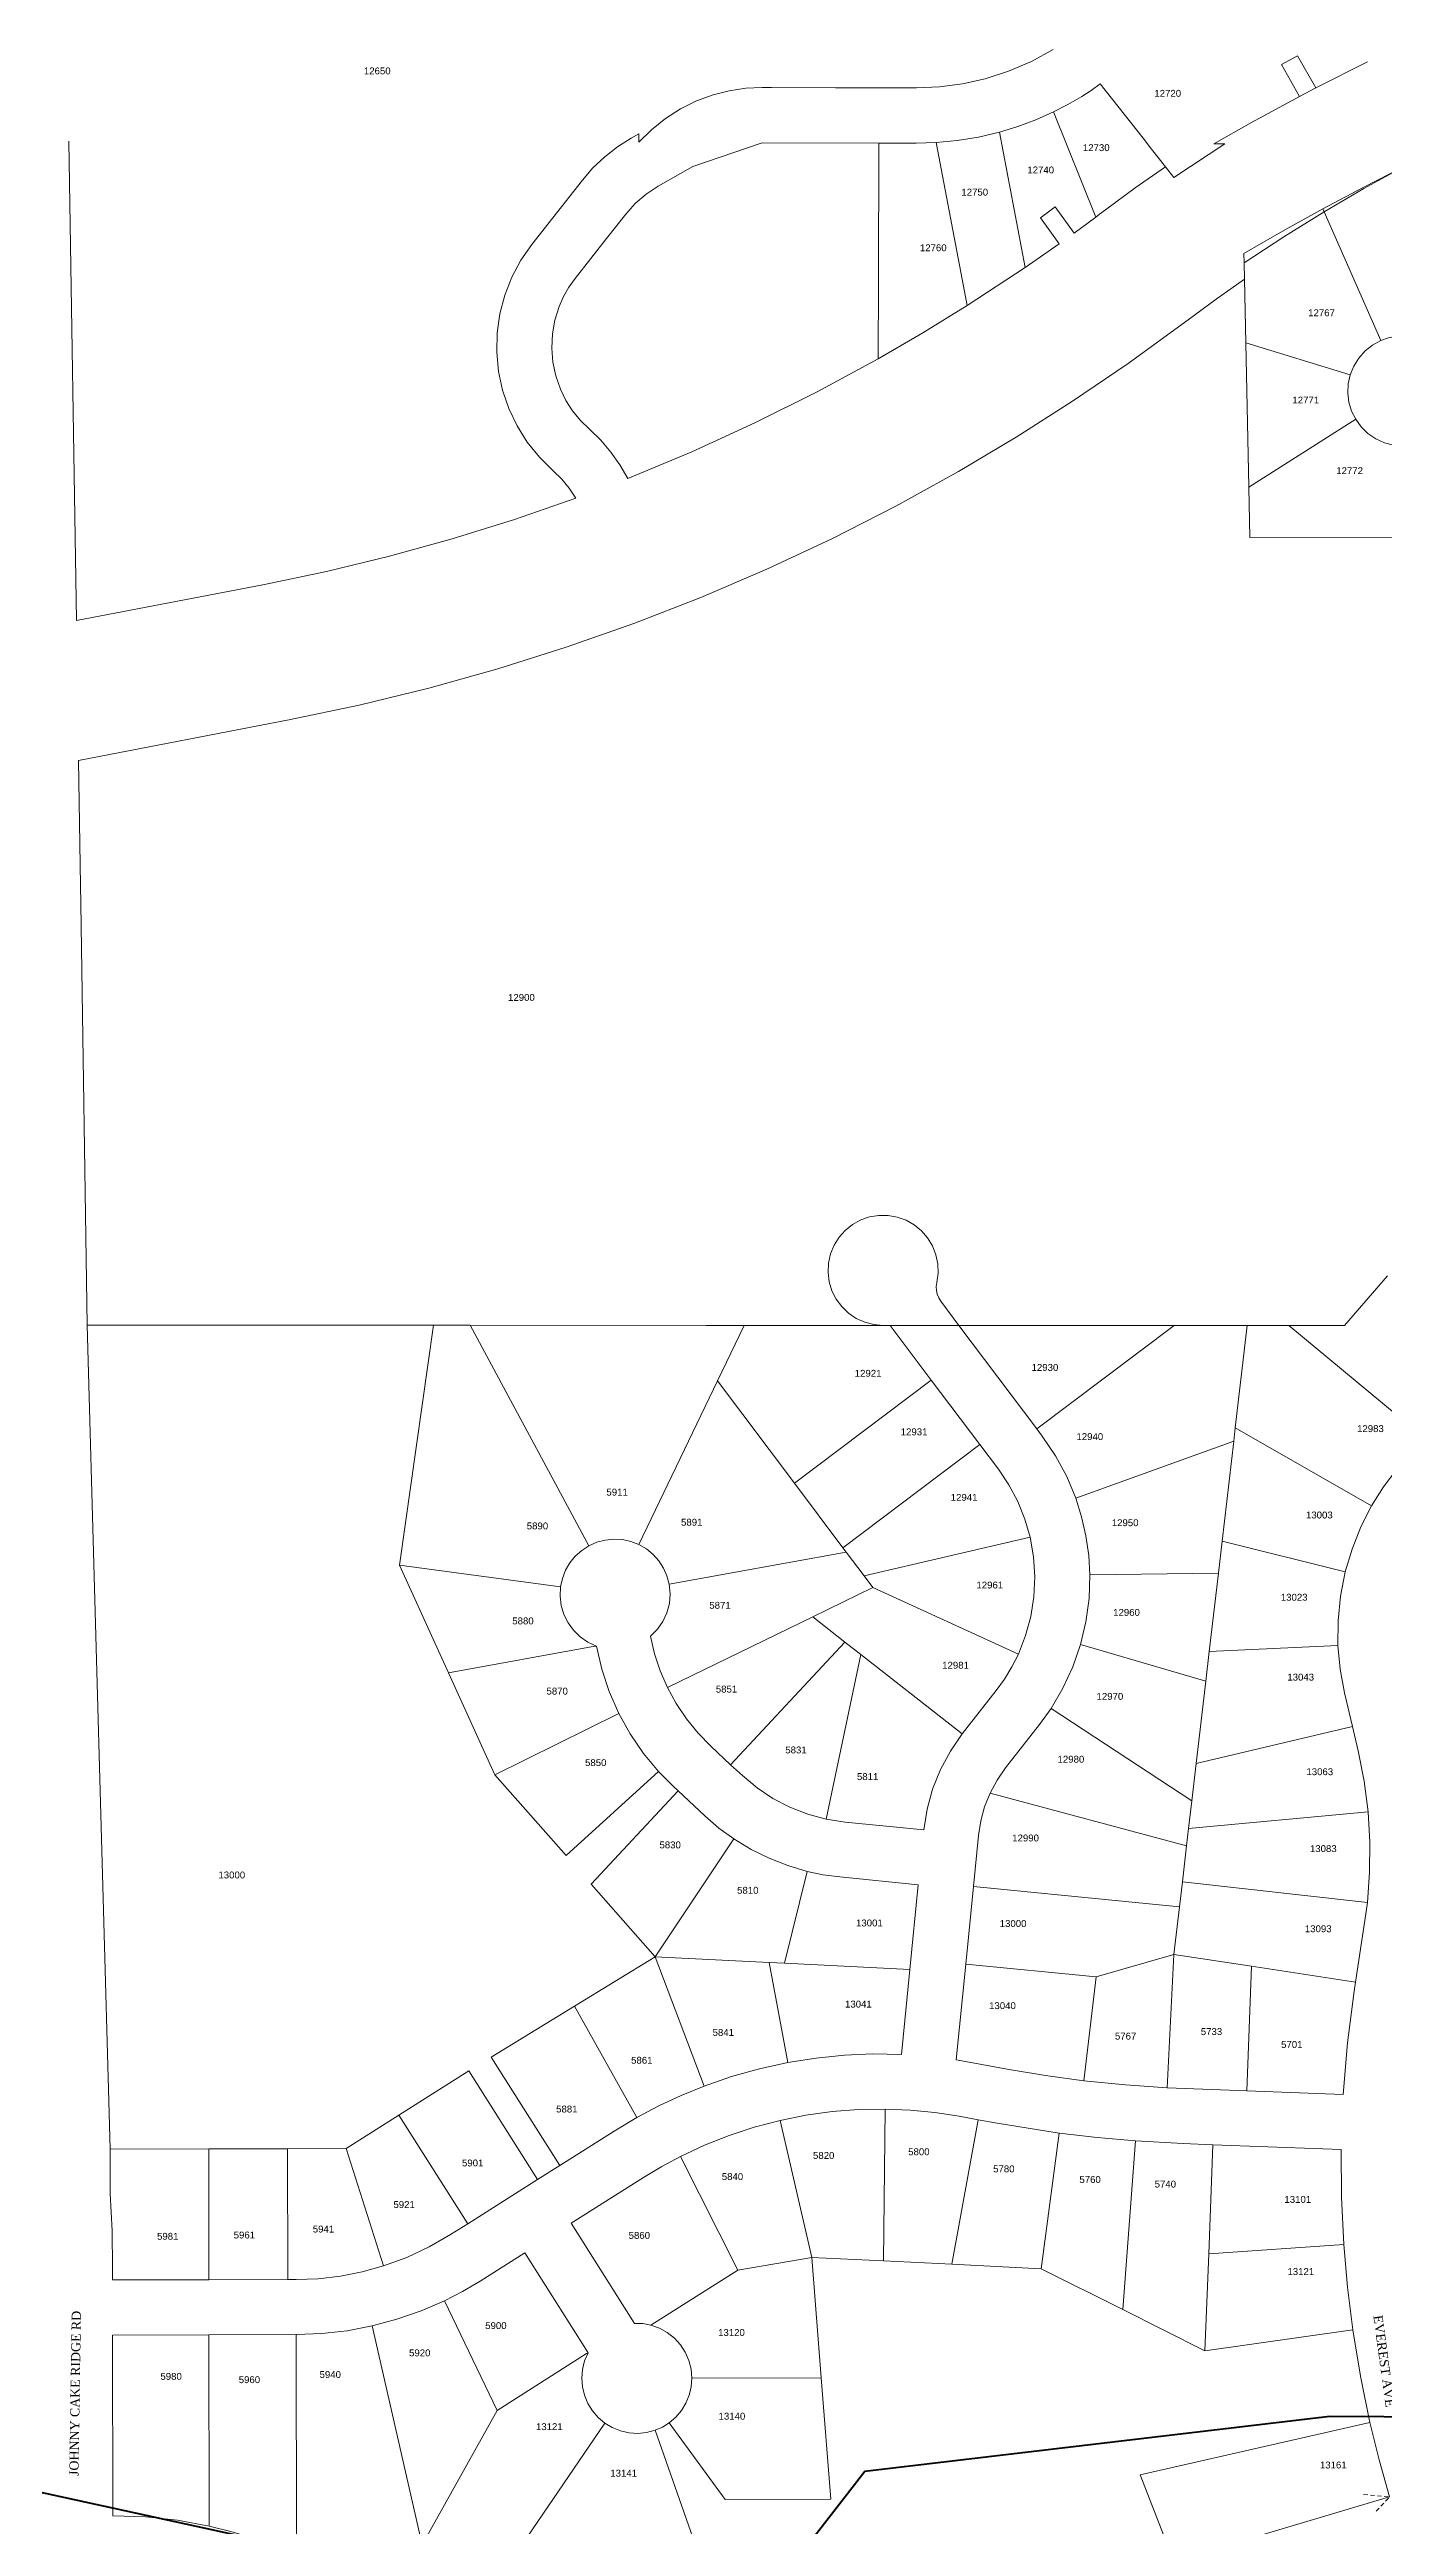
# Model space of a CAD drawing. Header units: feet. Extents: x 865220 to 2843873, y -2240498 to 972474.
# Drawn here: x 2835877 to 2837331, y 969773 to 972472 of the extents above; entities that cross this region are included whole.
import ezdxf
from ezdxf.enums import TextEntityAlignment as Align

# ---------------------------------------------------------------- set-up
doc = ezdxf.new("R2010")
doc.units = ezdxf.units.FT
doc.header["$LTSCALE"] = 0.015
doc.header["$MEASUREMENT"] = 0
doc.linetypes.add('DASHED', pattern=[5, 3, -2])
for name, color, linetype, lineweight in [('Dakota County Addresses', 7, 'Continuous', 5), ('Dakota County Parcels', 7, 'Continuous', 5), ('DROP BURIED', 7, 'DASHED', 5), ('STREET NAME', 7, 'Continuous', 5), ('WORK BOUNDARY', 110, 'Continuous', 40)]:
    doc.layers.add(name, color=color, linetype=linetype, lineweight=lineweight)
doc.styles.add('Dimensions 100', font='arial.ttf')
doc.styles.get("Standard").update_dxf_attribs({"font": 'times.ttf'})

# ---------------------------------------------------------------- blocks, each defined once
blk = doc.blocks.new('ACMAP_ANN_TEMPLATE_Dakota County Addresses')
at = {"layer": 'Dakota County Addresses', "style": 'Dimensions 100'}
blk.add_attdef('DakotaCountyAddress', text='', height=50, dxfattribs=at).set_placement((0, 0), align=Align.CENTER)

msp = doc.modelspace()

# ---------------------------------------------------------------- linework, layer by layer
at = {"layer": 'Dakota County Parcels', "lineweight": 5}
for p, q in [((2837236.6, 972465.1), (2837218.9, 972455.8)), ((2837256.4, 972430.2), (2837236.6, 972465.1)), ((2837218.9, 972455.8), (2837238.6, 972421)), ((2837312.8, 972458.8), (2837256.4, 972430.2)), ((2836653.2, 972430.7), (2836663.2, 972430.7)), ((2836663.2, 972430.7), (2836733.2, 972430.5)), ((2836733.2, 972430.5), (2836803.2, 972430.3)), ((2836803.2, 972430.3), (2836821.3, 972430.3)), ((2837186.2, 972392.4), (2837238.6, 972421)), ((2837238.6, 972421), (2837256.4, 972430.2)), ((2836911.7, 972382), (2836939.9, 972234.7)), ((2836970.6, 972404), (2837016.6, 972289.5)), ((2837186.2, 972392.4), (2837145.3, 972369.4)), ((2835905.9, 971849.8), (2835897.8, 972372.3)), ((2836510.3, 972375.4), (2836518.8, 972380.2)), ((2836518.9, 972371), (2836518.8, 972380.2)), ((2836577.7, 972344.6), (2836653, 972370.5)), ((2836653, 972370.5), (2836780.1, 972370.2)), ((2836807.2, 972370.2), (2836780.1, 972370.2)), ((2836821.1, 972370.1), (2836807.2, 972370.2)), ((2836821.1, 972370.1), (2836842.6, 972370.7)), ((2836842.6, 972370.7), (2836876.6, 972193.1)), ((2837101.8, 972332.6), (2837157.2, 972369.3)), ((2837145.3, 972369.4), (2837157.2, 972369.3)), ((2836402.2, 972259.8), (2836457.3, 972329.9)), ((2836539.8, 972323.2), (2836577.7, 972344.6)), ((2837092.6, 972344.4), (2837101.8, 972332.6)), ((2836956.3, 972288.8), (2836972.6, 972300.5)), ((2836972.6, 972300.5), (2836993, 972272.1)), ((2836483.4, 972266), (2836504.5, 972292.8)), ((2836976.8, 972260.4), (2836956.3, 972288.8)), ((2836993, 972272.1), (2837016.6, 972289.5)), ((2837016.6, 972289.5), (2837020.8, 972292.7)), ((2837020.8, 972292.7), (2837027.3, 972297.5)), ((2837265.5, 972295.4), (2837264.2, 972298.4)), ((2837327.2, 972155), (2837265.5, 972295.4)), ((2836449.4, 972222.7), (2836483.4, 972266)), ((2836939.9, 972234.7), (2836976.8, 972260.4)), ((2837178.3, 972239.6), (2837178.1, 972249.8)), ((2836876.6, 972193.1), (2836939.9, 972234.7)), ((2837178.7, 972221.7), (2837178.3, 972239.6)), ((2837180.2, 972152.5), (2837178.7, 972221.7)), ((2837110.9, 972172.7), (2837117.3, 972177.6)), ((2837180.2, 972152.5), (2837294, 972117.6)), ((2837183.5, 971995.4), (2837180.2, 972152.5)), ((2837183.5, 971995.4), (2837299.9, 972069.2)), ((2837184.7, 971940.5), (2837183.5, 971995.4)), ((2837184.7, 971940.5), (2837342.2, 971940.1)), ((2835905.9, 971849.8), (2836109, 971888.9)), ((2835908.2, 971697.5), (2836137.3, 971741.6)), ((2837287.6, 971081.8), (2837334.6, 971135.9)), ((2836847.9, 971108.2), (2836867.6, 971082)), ((2836258, 970820.8), (2836295, 971082.1)), ((2836295, 971082.1), (2836334.9, 971082.1)), ((2836334.9, 971082.1), (2836464.4, 970841.9)), ((2836604.5, 971021.4), (2836633.6, 971082)), ((2836784.9, 971082), (2836784.6, 971082)), ((2836792.5, 971082), (2836837.4, 971022.3)), ((2836952.4, 970969.2), (2837102.1, 971081.9)), ((2837102.1, 971081.9), (2837181.7, 971081.9)), ((2837168.7, 970970.2), (2837181.7, 971081.9)), ((2837227.2, 971081.9), (2837373.8, 970960.3)), ((2837227.2, 971081.9), (2837287.6, 971081.8)), ((2836518.8, 970843.2), (2836604.5, 971021.4)), ((2836604.5, 971021.4), (2836688.3, 970910.1)), ((2836688.3, 970910.1), (2836837.4, 971022.3)), ((2836837.4, 971022.3), (2836890.3, 970952)), ((2836741.2, 970839.7), (2836890.3, 970952)), ((2836890.3, 970952), (2836910.5, 970925.2)), ((2836952.4, 970969.2), (2836958.4, 970961.3)), ((2836994.9, 970893.8), (2837167, 970955.9)), ((2837154.3, 970846.7), (2837167, 970955.9)), ((2837167, 970955.9), (2837168.7, 970970.2)), ((2837168.7, 970970.2), (2837317.3, 970885.5)), ((2836688.3, 970910.1), (2836741.2, 970839.7)), ((2836764.3, 970809), (2836945.1, 970851.1)), ((2837150.3, 970812.1), (2837154.3, 970846.7)), ((2837154.3, 970846.7), (2837288.5, 970813.5)), ((2836258, 970820.8), (2836433.4, 970797.1)), ((2836258, 970820.8), (2836311.5, 970703.3)), ((2836551.8, 970799.9), (2836744.7, 970835)), ((2836741.2, 970839.7), (2836744.7, 970835)), ((2836744.7, 970835), (2836764.3, 970809)), ((2836708.3, 970764.3), (2836773.9, 970796.2)), ((2836764.3, 970809), (2836773.9, 970796.2)), ((2836773.9, 970796.2), (2836932.3, 970723.7)), ((2837010.2, 970810), (2837150.3, 970812.1)), ((2837140.3, 970726.8), (2837150.3, 970812.1)), ((2836549.9, 970687.5), (2836708.3, 970764.3)), ((2836708.3, 970764.3), (2836743.3, 970736.9)), ((2836618.8, 970603.3), (2836743.3, 970736.9)), ((2836743.3, 970736.9), (2836760.8, 970723.2)), ((2837000, 970734.1), (2837136.6, 970694.4)), ((2836311.5, 970703.3), (2836470.9, 970732.3)), ((2836470.9, 970732.3), (2836472.6, 970732.6)), ((2836722.9, 970543.9), (2836760.8, 970723.2)), ((2836760.8, 970723.2), (2836871.2, 970636.8)), ((2837136.6, 970694.4), (2837140.3, 970726.8)), ((2837140.3, 970726.8), (2837280.6, 970733.2)), ((2836311.5, 970703.3), (2836361.9, 970592.4)), ((2836871.2, 970636.8), (2836908.2, 970684.1)), ((2837126.1, 970604.7), (2837136.6, 970694.4)), ((2837287.7, 970681.7), (2837296.4, 970644.8)), ((2836361.9, 970592.4), (2836496.9, 970659.2)), ((2836955.4, 970647.1), (2836967.9, 970664.5)), ((2836967.9, 970664.5), (2837121.4, 970563.8)), ((2836918.4, 970599.9), (2836955.4, 970647.1)), ((2837126.1, 970604.7), (2837296.4, 970644.8)), ((2837296.4, 970644.8), (2837302.6, 970618.5)), ((2836597.3, 970623.4), (2836618.8, 970603.3)), ((2836618.8, 970603.3), (2836631.6, 970591.4)), ((2837121.4, 970563.8), (2837126.1, 970604.7)), ((2836361.9, 970592.4), (2836439.5, 970504.2)), ((2836439.5, 970504.2), (2836540.3, 970595.8)), ((2836466.8, 970473.2), (2836561.5, 970574.7)), ((2836540.3, 970595.8), (2836556.4, 970579.5)), ((2836556.4, 970579.5), (2836561.5, 970574.7)), ((2836561.5, 970574.7), (2836590.7, 970547.5)), ((2836901.6, 970572.4), (2837115.6, 970514.9)), ((2837117.9, 970533.8), (2837121.4, 970563.8)), ((2837117.9, 970533.8), (2837313.5, 970551.9)), ((2836536.5, 970394), (2836622.4, 970522.4)), ((2836722.9, 970543.9), (2836743.6, 970540.7)), ((2836743.6, 970540.7), (2836829.2, 970532.2)), ((2836883.4, 970470.7), (2836888.9, 970526.3)), ((2837115.6, 970514.9), (2837117.9, 970533.8)), ((2837111.1, 970475.6), (2837115.6, 970514.9)), ((2836466.8, 970473.2), (2836536.5, 970394)), ((2836677.4, 970386.9), (2836702.2, 970487.1)), ((2836737.7, 970481), (2836823.3, 970472.5)), ((2836814.1, 970380), (2836823.3, 970472.5)), ((2836875, 970386.1), (2836883.4, 970470.7)), ((2836883.4, 970470.7), (2837107.9, 970448.4)), ((2837107.9, 970448.4), (2837111.1, 970475.6)), ((2837111.1, 970475.6), (2837312.6, 970453.3)), ((2837101.9, 970396.5), (2837107.9, 970448.4)), ((2837310, 970433.6), (2837312.6, 970453.3)), ((2837299.8, 970366.4), (2837310, 970433.6)), ((2836448.6, 970340.1), (2836536.5, 970394)), ((2836536.5, 970394), (2836660.7, 970387.8)), ((2836536.5, 970394), (2836589.8, 970253.1)), ((2836660.7, 970387.8), (2836677.4, 970386.9)), ((2836660.7, 970387.8), (2836681.2, 970278.8)), ((2836677.4, 970386.9), (2836814.1, 970380)), ((2836864.6, 970281.7), (2836875, 970386.1)), ((2836875, 970386.1), (2837017.2, 970372)), ((2837017.2, 970372), (2837101.9, 970396.5)), ((2837094.3, 970251.3), (2837101.9, 970396.5)), ((2837101.9, 970396.5), (2837186.4, 970383.7)), ((2837181.4, 970247.9), (2837186.4, 970383.7)), ((2837186.4, 970383.7), (2837299.8, 970366.4)), ((2836804.9, 970287.6), (2836814.1, 970380)), ((2837003.7, 970259), (2837017.2, 970372)), ((2837298.3, 970356.5), (2837299.8, 970366.4)), ((2836357.8, 970284.5), (2836448.6, 970340.1)), ((2836448.6, 970340.1), (2836516.5, 970218.9)), ((2836357.8, 970284.5), (2836432.5, 970166.7)), ((2836878.8, 970279.3), (2836864.6, 970281.7)), ((2836878.8, 970279.3), (2836920.1, 970271.7)), ((2836257.4, 970221.4), (2836333.4, 970269.6)), ((2836333.4, 970269.6), (2836408.3, 970151.3)), ((2837094.3, 970251.3), (2837114.1, 970250.4)), ((2837114.1, 970250.4), (2837181.4, 970247.9)), ((2836199.9, 970185), (2836257.4, 970221.4)), ((2836257.4, 970221.4), (2836332.3, 970103.2)), ((2836785.2, 970062.6), (2836787.2, 970228.1)), ((2837181.4, 970247.9), (2837286.3, 970243.9)), ((2836432.5, 970166.7), (2836491.7, 970204.1)), ((2836516.5, 970218.9), (2836491.7, 970204.1)), ((2836672.6, 970215.7), (2836707.2, 970066.4)), ((2836888.6, 970216.5), (2836859.8, 970059)), ((2836867.9, 970220.2), (2836888.6, 970216.5)), ((2836888.6, 970216.5), (2836909.3, 970212.7)), ((2836909.3, 970212.7), (2836976.9, 970202)), ((2836957.2, 970054.2), (2836976.9, 970202)), ((2835942.6, 970184.4), (2836050, 970184.7)), ((2835942.7, 970136), (2835942.6, 970184.4)), ((2836050, 970184.7), (2836135.9, 970184.8)), ((2836050.3, 970042.1), (2836050, 970184.7)), ((2836135.9, 970184.8), (2836199.9, 970185)), ((2836136.2, 970042.3), (2836135.9, 970184.8)), ((2836199.9, 970185), (2836240.6, 970057.3)), ((2836626.7, 970052.7), (2836564.2, 970176.4)), ((2837046.2, 970009.6), (2837059.9, 970193.4)), ((2837059.9, 970193.4), (2837111.8, 970190.5)), ((2837111.8, 970190.5), (2837144.1, 970189.2)), ((2837139.7, 970070.4), (2837144.1, 970189.2)), ((2837144.1, 970189.2), (2837284, 970184)), ((2836332.3, 970103.2), (2836408.3, 970151.3)), ((2836408.3, 970151.3), (2836432.5, 970166.7)), ((2836445.1, 970103.6), (2836523.8, 970153.4)), ((2836313.7, 970091.4), (2836332.3, 970103.2)), ((2836445.1, 970103.6), (2836514.1, 969994.6)), ((2836345.8, 970040.7), (2836394.4, 970071.5)), ((2836394.4, 970071.5), (2836463.4, 969962.5)), ((2836626.7, 970052.7), (2836707.2, 970066.4)), ((2836707.2, 970066.4), (2836785.2, 970062.6)), ((2836707.2, 970066.4), (2836717.6, 969935.1)), ((2836785.2, 970062.6), (2836859.8, 970059)), ((2837135.7, 969964.7), (2837139.7, 970070.4)), ((2837139.7, 970070.4), (2837286.9, 970080.5)), ((2835945.2, 970041.9), (2835945.1, 970054.8)), ((2835945.2, 970041.9), (2836050.3, 970042.1)), ((2836050.3, 970042.1), (2836136.2, 970042.3)), ((2836136.2, 970042.3), (2836145.2, 970042.3)), ((2836531.9, 969992.7), (2836626.7, 970052.7)), ((2836859.8, 970059), (2836957.2, 970054.2)), ((2836957.2, 970054.2), (2837046.2, 970009.6)), ((2836307, 970019.2), (2836364.2, 969899.7)), ((2837046.2, 970009.6), (2837135.7, 969964.7)), ((2835945.3, 969981.9), (2836050.3, 969982.1)), ((2835945.7, 969785), (2835945.3, 969981.9)), ((2836050.3, 969982.1), (2836145.4, 969982.3)), ((2836050.7, 969773.7), (2836050.3, 969982.1)), ((2836145.8, 969752.7), (2836145.4, 969982.3)), ((2836228.2, 969991.8), (2836282.7, 969753.2)), ((2837135.7, 969964.7), (2837296.7, 969987.7)), ((2836364.2, 969899.7), (2836461.9, 969961.6)), ((2836461.9, 969961.6), (2836463.4, 969962.5)), ((2836576.6, 969934.8), (2836717.6, 969935.1)), ((2836717.6, 969935.1), (2836728, 969803.2)), ((2836282.7, 969753.2), (2836364.2, 969899.7)), ((2836391.7, 969753.6), (2836481.6, 969885.9)), ((2836536.5, 969878.1), (2836580.2, 969754.2)), ((2836551.9, 969886.2), (2836612.8, 969802.8)), ((2837065.1, 969829.5), (2837315.4, 969886.5)), ((2837065.1, 969829.5), (2837093.8, 969756)), ((2836728, 969803.2), (2836612.8, 969802.8)), ((2837101.9, 969735.4), (2837336.7, 969805.5))]:
    msp.add_line(p, q, dxfattribs=at)
for points in [[(2836896, 972440.1), (2836921.7, 972448.4), (2836946.5, 972459.1), (2836970.1, 972472.1)], [(2836821.3, 972430.3), (2836846.5, 972431.3), (2836871.5, 972434.6), (2836896, 972440.1)], [(2837001.4, 972420.8), (2837011.7, 972427.5), (2837021.6, 972434.8)], [(2837021.6, 972434.8), (2837068.2, 972375.5), (2837077.5, 972363.6), (2837092.6, 972344.4)], [(2836599.8, 972422.7), (2836581.6, 972416), (2836564.2, 972407.3), (2836547.8, 972396.9), (2836532.7, 972384.7), (2836518.9, 972371)], [(2836653.2, 972430.7), (2836635.2, 972429.8), (2836617.3, 972427.1), (2836599.8, 972422.7)], [(2836970.6, 972404), (2836986.2, 972412), (2837001.4, 972420.8)], [(2836842.6, 972370.7), (2836865.8, 972372.9), (2836888.9, 972376.7), (2836911.7, 972382)], [(2836911.7, 972382), (2836931.8, 972388.1), (2836951.4, 972395.5), (2836970.6, 972404)], [(2836510.3, 972375.4), (2836495.5, 972366), (2836481.6, 972355.2), (2836468.8, 972343.1), (2836457.3, 972329.9)], [(2836779.6, 972135), (2836779.8, 972219.9), (2836780.1, 972370.2)], [(2837264.2, 972298.4), (2837308.2, 972321.9), (2837352.6, 972344.6), (2837374.5, 972355.4), (2837399.1, 972367.3)], [(2837027.3, 972297.5), (2837059.7, 972321.3), (2837092.6, 972344.4)], [(2837354.8, 972345.8), (2837352.6, 972344.6), (2837308.7, 972320.5), (2837265.5, 972295.4)], [(2836539.8, 972323.2), (2836526.8, 972314.6), (2836514.9, 972304.4), (2836504.5, 972292.8)], [(2837178.1, 972249.8), (2837220.9, 972274.5), (2837264.2, 972298.4)], [(2837265.5, 972295.4), (2837221.5, 972268.1), (2837178.3, 972239.6)], [(2836402.2, 972259.8), (2836390.3, 972242.5), (2836380.4, 972224), (2836372.7, 972204.4), (2836367.4, 972184.1), (2836364.4, 972163.3), (2836364, 972142.3), (2836365.9, 972121.4), (2836370.3, 972100.8), (2836377, 972081), (2836386.1, 972062), (2836397.2, 972044.2), (2836410.4, 972027.8), (2836425.4, 972013.1)], [(2836449.4, 972222.7), (2836442.6, 972213), (2836436.7, 972202.8), (2836431.9, 972192)], [(2837117.3, 972177.6), (2837147.8, 972199.9), (2837178.7, 972221.7)], [(2836431.9, 972192), (2836427.3, 972177.3), (2836424.6, 972162.2), (2836423.8, 972146.8), (2836425.1, 972131.5), (2836428.2, 972116.5), (2836433.3, 972102)], [(2836779.6, 972135), (2836828.4, 972163.4), (2836876.6, 972193.1)], [(2836867.2, 972012.3), (2836929.9, 972049.6), (2836991.4, 972088.8), (2837051.8, 972129.9), (2837110.9, 972172.7)], [(2837327.2, 972155), (2837318.1, 972150), (2837310.1, 972143.6), (2837303.2, 972135.9), (2837297.8, 972127.2), (2837294, 972117.6)], [(2837362.9, 972158.9), (2837353.9, 972160), (2837344.7, 972159.7), (2837335.8, 972158), (2837327.2, 972155)], [(2836506.6, 972004.7), (2836576.5, 972033.8), (2836645.3, 972065.2), (2836713.1, 972099), (2836779.6, 972135)], [(2837294, 972117.6), (2837291.8, 972107.8), (2837291.4, 972097.8), (2837292.6, 972087.8), (2837295.4, 972078.2), (2837299.9, 972069.2)], [(2836433.3, 972102), (2836439.2, 972089.8), (2836446.6, 972078.3), (2836455.1, 972067.8), (2836464.9, 972058.3)], [(2836506.6, 972004.7), (2836498.2, 972019.5), (2836488.3, 972033.5), (2836477.2, 972046.4), (2836464.9, 972058.3)], [(2837299.9, 972069.2), (2837305.9, 972060.8), (2837313.3, 972053.6), (2837321.8, 972047.8), (2837331.2, 972043.5), (2837341.1, 972040.9)], [(2836137.3, 971741.6), (2836213.9, 971757.6), (2836289.8, 971776.2), (2836365.1, 971797.3), (2836439.7, 971820.8), (2836513.4, 971846.8), (2836586.3, 971875.2), (2836658.2, 971906), (2836729, 971939.1), (2836798.7, 971974.6), (2836867.2, 972012.3)], [(2836450.1, 971983.2), (2836442.9, 971994), (2836434.7, 972004), (2836425.4, 972013.1)], [(2836109, 971888.9), (2836178.3, 971903.4), (2836247.2, 971920.1), (2836315.5, 971939), (2836383.1, 971960), (2836450.1, 971983.2)], [(2835917.7, 971082.2), (2835910.6, 971541.3), (2835910.3, 971561.3), (2835908.2, 971697.5)], [(2836784.9, 971082), (2836774.8, 971082.8), (2836764.9, 971085.4), (2836755.6, 971089.6), (2836747.2, 971095.3), (2836739.8, 971102.4), (2836733.8, 971110.6), (2836729.2, 971119.7), (2836726.2, 971129.5), (2836725, 971139.6), (2836725.4, 971149.8), (2836727.6, 971159.8), (2836731.5, 971169.2), (2836736.9, 971177.9), (2836743.6, 971185.5), (2836751.6, 971191.8), (2836760.5, 971196.8), (2836770.1, 971200.1), (2836780.2, 971201.8), (2836790.4, 971201.7), (2836800.4, 971199.9), (2836810, 971196.5), (2836818.9, 971191.4), (2836826.8, 971184.9), (2836833.4, 971177.2), (2836838.7, 971168.5), (2836842.4, 971159), (2836844.5, 971149), (2836844.8, 971138.8), (2836843.4, 971128.7)], [(2836847.9, 971108.2), (2836845.6, 971111.9), (2836843.9, 971115.9), (2836843, 971120.1), (2836842.9, 971124.5), (2836843.4, 971128.7)], [(2836592.1, 971082), (2836334.9, 971082.1), (2836295, 971082.1), (2836211, 971082.1), (2835917.7, 971082.2), (2835917.7, 971082.2)], [(2835917.7, 971082.2), (2836211, 971082.1), (2836295, 971082.1)], [(2835942.6, 970184.4), (2835917.7, 971082.2), (2835917.7, 971082.2)], [(2836334.9, 971082.1), (2836592.1, 971082), (2836633.6, 971082)], [(2836784.9, 971082), (2836633.6, 971082), (2836592.1, 971082)], [(2836633.6, 971082), (2836784.9, 971082), (2836792.5, 971082)], [(2836792.5, 971082), (2836830.4, 971082), (2836867.6, 971081.9)], [(2836867.6, 971082), (2837199.4, 971081.9), (2837206.3, 971081.9), (2837287.6, 971081.8)], [(2836867.6, 971082), (2836867.6, 971081.9), (2836952.4, 970969.2)], [(2836867.6, 971081.9), (2836867.6, 971081.9), (2837102.1, 971081.9)], [(2837181.7, 971081.9), (2837199.4, 971081.9), (2837202.7, 971081.9)], [(2837202.7, 971081.9), (2837206.3, 971081.9), (2837227.2, 971081.9)], [(2836994.9, 970893.8), (2836985, 970917.4), (2836972.8, 970940), (2836958.4, 970961.3)], [(2836945.1, 970851.1), (2836939.4, 970870.9), (2836931.6, 970889.9), (2836922, 970908.1), (2836910.5, 970925.2)], [(2837345.1, 970925.6), (2837330.3, 970906.1), (2837317.3, 970885.5)], [(2837010.2, 970810), (2837009, 970831.3), (2837006, 970852.5), (2837001.3, 970873.4), (2836994.9, 970893.8)], [(2837317.3, 970885.5), (2837305.5, 970862.4), (2837295.9, 970838.3), (2837288.5, 970813.5)], [(2836464.4, 970841.9), (2836456.5, 970836.8), (2836449.4, 970830.6), (2836443.5, 970823.3), (2836438.8, 970815.1), (2836435.4, 970806.3), (2836433.4, 970797.1)], [(2836518.8, 970843.2), (2836510, 970846.6), (2836500.8, 970848.6), (2836491.4, 970849.1), (2836482.1, 970848.1), (2836473, 970845.7), (2836464.4, 970841.9)], [(2836551.8, 970799.9), (2836549.4, 970809), (2836545.6, 970817.6), (2836540.5, 970825.5), (2836534.2, 970832.5), (2836527, 970838.5), (2836518.8, 970843.2)], [(2836932.3, 970723.7), (2836940.2, 970743.9), (2836945.9, 970764.8), (2836949.3, 970786.3), (2836950.2, 970808), (2836948.8, 970829.7), (2836945.1, 970851.1)], [(2836433.4, 970797.1), (2836432.9, 970787), (2836434.1, 970776.8), (2836437, 970767.1), (2836441.6, 970757.9), (2836447.6, 970749.7), (2836454.9, 970742.6), (2836463.3, 970736.9), (2836472.6, 970732.6)], [(2836531.6, 970743.4), (2836539, 970750.8), (2836544.9, 970759.4), (2836549.3, 970768.9), (2836552, 970779), (2836552.8, 970789.5), (2836551.8, 970799.9)], [(2837000, 970734.1), (2837005.9, 970759), (2837009.3, 970784.4), (2837010.2, 970810)], [(2837288.5, 970813.5), (2837283.3, 970787), (2837280.7, 970760.2), (2837280.6, 970733.2)], [(2836531.6, 970743.4), (2836536, 970724.2), (2836542.1, 970705.5), (2836549.9, 970687.5)], [(2836967.9, 970664.5), (2836980.9, 970686.6), (2836991.6, 970709.9), (2837000, 970734.1)], [(2836472.6, 970732.6), (2836478.4, 970707.5), (2836486.6, 970682.9), (2836496.9, 970659.2)], [(2836908.2, 970684.1), (2836917.2, 970696.6), (2836925.3, 970709.9), (2836932.3, 970723.7)], [(2837280.6, 970733.2), (2837283, 970707.3), (2837287.7, 970681.7)], [(2836549.9, 970687.5), (2836559.5, 970669.9), (2836570.6, 970653.2), (2836583.3, 970637.7), (2836597.3, 970623.4)], [(2836496.9, 970659.2), (2836509.4, 970636.8), (2836523.9, 970615.6), (2836540.3, 970595.8)], [(2836871.2, 970636.8), (2836858.2, 970618.1), (2836847.3, 970598), (2836838.8, 970576.8), (2836832.8, 970554.8), (2836829.2, 970532.2)], [(2836918.4, 970599.9), (2836909.2, 970586.6), (2836901.6, 970572.4)], [(2837313.5, 970551.9), (2837309.2, 970585.4), (2837302.6, 970618.5)], [(2836631.6, 970591.4), (2836647.6, 970578), (2836664.9, 970566.5), (2836683.4, 970556.9), (2836702.8, 970549.3), (2836722.9, 970543.9)], [(2836901.6, 970572.4), (2836895.6, 970557.5), (2836891.4, 970542.1), (2836888.9, 970526.3)], [(2836590.7, 970547.5), (2836606.1, 970534.3), (2836622.4, 970522.4)], [(2837312.6, 970453.3), (2837315.1, 970486.1), (2837315.4, 970519), (2837313.5, 970551.9)], [(2836622.4, 970522.4), (2836641.1, 970511), (2836660.7, 970501.3), (2836681.1, 970493.3), (2836702.2, 970487.1)], [(2836702.2, 970487.1), (2836719.8, 970483.4), (2836737.7, 970481)], [(2837298.3, 970356.5), (2837291.1, 970300.4), (2837286.3, 970243.9)], [(2836681.2, 970278.8), (2836650.3, 970272), (2836619.7, 970263.5), (2836589.8, 970253.1)], [(2836804.9, 970287.6), (2836773.8, 970288.1), (2836742.8, 970286.7), (2836711.9, 970283.6), (2836681.2, 970278.8)], [(2836589.8, 970253.1), (2836564.8, 970242.9), (2836540.4, 970231.5), (2836516.5, 970218.9)], [(2836920.1, 970271.7), (2836961.8, 970264.8), (2837003.7, 970259)], [(2837003.7, 970259), (2837048.9, 970254.4), (2837094.3, 970251.3)], [(2836787.2, 970228.1), (2836758.3, 970227.6), (2836729.5, 970225.3), (2836700.9, 970221.4), (2836672.6, 970215.7)], [(2836867.9, 970220.2), (2836841.2, 970224.4), (2836814.3, 970227), (2836787.2, 970228.1)], [(2836672.6, 970215.7), (2836644.6, 970208.3), (2836617.2, 970199.3), (2836590.3, 970188.6), (2836564.2, 970176.4)], [(2836976.9, 970202), (2837018.3, 970197.1), (2837059.9, 970193.4)], [(2836564.2, 970176.4), (2836543.7, 970165.4), (2836523.8, 970153.4)], [(2837284, 970184), (2837284.4, 970132.2), (2837286.9, 970080.5)], [(2835945.1, 970054.8), (2835944.8, 970095.4), (2835942.7, 970136)], [(2836240.6, 970057.3), (2836265.9, 970066.5), (2836290.3, 970077.9), (2836313.7, 970091.4)], [(2837286.9, 970080.5), (2837290.9, 970034), (2837296.7, 969987.7)], [(2836145.2, 970042.3), (2836169.4, 970043.3), (2836193.5, 970046.1), (2836217.3, 970050.8), (2836240.6, 970057.3)], [(2836307, 970019.2), (2836326.7, 970029.4), (2836345.8, 970040.7)], [(2836228.2, 969991.8), (2836255.1, 969999), (2836281.4, 970008.1), (2836307, 970019.2)], [(2836145.4, 969982.3), (2836173.2, 969983.4), (2836200.9, 969986.6), (2836228.2, 969991.8)], [(2836531.9, 969992.7), (2836523.1, 969994.3), (2836514.1, 969994.6)], [(2836576.6, 969934.8), (2836575.7, 969944.6), (2836573.3, 969954.1), (2836569.4, 969963.1), (2836564.1, 969971.3), (2836557.5, 969978.6), (2836549.8, 969984.6), (2836541.2, 969989.4), (2836531.9, 969992.7)], [(2837296.7, 969987.7), (2837305, 969936.9), (2837315.4, 969886.5)], [(2836463.4, 969962.5), (2836459.7, 969953.7), (2836457.4, 969944.5), (2836456.6, 969935), (2836457.3, 969925.5), (2836459.5, 969916.2), (2836463.1, 969907.4), (2836468.1, 969899.3), (2836474.3, 969892.1), (2836481.6, 969885.9)], [(2836551.9, 969886.2), (2836559.1, 969892.3), (2836565.2, 969899.5), (2836570.1, 969907.6), (2836573.6, 969916.3), (2836575.8, 969925.4), (2836576.6, 969934.8)], [(2836481.6, 969885.9), (2836489.8, 969881), (2836498.7, 969877.4), (2836508.1, 969875.3), (2836517.7, 969874.7), (2836527.2, 969875.6), (2836536.5, 969878.1)], [(2836536.5, 969878.1), (2836544.5, 969881.6), (2836551.9, 969886.2)], [(2837315.4, 969886.5), (2837325.4, 969845.8), (2837336.7, 969805.5)], [(2836050.7, 969773.7), (2836016, 969780), (2835981, 969783.8), (2835945.7, 969785)], [(2836119.9, 969752.6), (2836097.2, 969760.8), (2836074.1, 969767.8), (2836050.7, 969773.7)]]:
    msp.add_lwpolyline(points, dxfattribs=at)
at = {"layer": 'DROP BURIED', "lineweight": 5, "ltscale": 100, "flags": 128}
msp.add_lwpolyline([(2837308.6, 969808.3), (2837336.7, 969805.5), (2837320.4, 969787.8)], dxfattribs=at)
at = {"layer": 'WORK BOUNDARY', "ltscale": 50, "flags": 128}
msp.add_lwpolyline([(2835821.1, 965754.9), (2838590.8, 965764.5), (2838540.7, 967567.4), (2838686.6, 968165.9), (2838544, 968252.2), (2838539.3, 969179.3), (2839357.9, 968944.5), (2839658.8, 969551.7), (2838852.5, 969561.3), (2838405.2, 970043.2), (2837860.9, 969889.4), (2837271.6, 969893.1), (2836764.9, 969833.1), (2836701.1, 969750.6), (2836123.1, 969754.3), (2835849.1, 969814.4), (2835856.6, 968748.8), (2835792.4, 968470.2), (2835728.6, 968203.8), (2835736.1, 968083.7), (2835480.8, 967776), (2835548.4, 967539.7), (2835694.8, 967520.9), (2835833.7, 967524.7)], close=True, dxfattribs=at)

# ---------------------------------------------------------------- block references
at = {"layer": 'Dakota County Addresses', "lineweight": 5, "xscale": 0.15, "yscale": 0.15, "zscale": 0.15}
for p, values in [((2836233.7, 972445), {'DakotaCountyAddress': '12650'}), ((2837095.1, 972420.6), {'DakotaCountyAddress': '12720'}), ((2837017.2, 972361.4), {'DakotaCountyAddress': '12730'}), ((2836956.7, 972337.1), {'DakotaCountyAddress': '12740'}), ((2836884.8, 972312.9), {'DakotaCountyAddress': '12750'}), ((2836839.6, 972252.3), {'DakotaCountyAddress': '12760'}), ((2837262.7, 972181.5), {'DakotaCountyAddress': '12767'}), ((2837245.5, 972086.4), {'DakotaCountyAddress': '12771'}), ((2837293.3, 972009.4), {'DakotaCountyAddress': '12772'}), ((2836390.8, 971435.5), {'DakotaCountyAddress': '12900'}), ((2836768.6, 971026), {'DakotaCountyAddress': '12921'}), ((2836961.3, 971032.4), {'DakotaCountyAddress': '12930'}), ((2836818.7, 970962.2), {'DakotaCountyAddress': '12931'}), ((2837010.2, 970957), {'DakotaCountyAddress': '12940'}), ((2837316, 970965.7), {'DakotaCountyAddress': '12983'}), ((2836495.1, 970896.5), {'DakotaCountyAddress': '5911'}), ((2836873.2, 970890.8), {'DakotaCountyAddress': '12941'}), ((2836576.4, 970863.7), {'DakotaCountyAddress': '5891'}), ((2837048.7, 970863.2), {'DakotaCountyAddress': '12950'}), ((2837260.3, 970871.6), {'DakotaCountyAddress': '13003'}), ((2836408.3, 970859.7), {'DakotaCountyAddress': '5890'}), ((2836901.2, 970795.3), {'DakotaCountyAddress': '12961'}), ((2837232.9, 970782), {'DakotaCountyAddress': '13023'}), ((2836392.5, 970756.2), {'DakotaCountyAddress': '5880'}), ((2836607.2, 970773.2), {'DakotaCountyAddress': '5871'}), ((2837050.2, 970765.5), {'DakotaCountyAddress': '12960'}), ((2836863.9, 970707.9), {'DakotaCountyAddress': '12981'}), ((2836429.8, 970679.7), {'DakotaCountyAddress': '5870'}), ((2836614.3, 970681.9), {'DakotaCountyAddress': '5851'}), ((2837032.1, 970674), {'DakotaCountyAddress': '12970'}), ((2837240, 970695), {'DakotaCountyAddress': '13043'}), ((2836471.8, 970601.8), {'DakotaCountyAddress': '5850'}), ((2836690, 970615.6), {'DakotaCountyAddress': '5831'}), ((2836989.6, 970605.5), {'DakotaCountyAddress': '12980'}), ((2837260.8, 970591.9), {'DakotaCountyAddress': '13063'}), ((2836768.1, 970586.6), {'DakotaCountyAddress': '5811'}), ((2836552.9, 970512.2), {'DakotaCountyAddress': '5830'}), ((2836940.2, 970519.7), {'DakotaCountyAddress': '12990'}), ((2837264.6, 970508.1), {'DakotaCountyAddress': '13083'}), ((2836075.2, 970479.4), {'DakotaCountyAddress': '13000'}), ((2836637.5, 970462.7), {'DakotaCountyAddress': '5810'}), ((2836770, 970427.1), {'DakotaCountyAddress': '13001'}), ((2836926.6, 970426.5), {'DakotaCountyAddress': '13000'}), ((2837259.1, 970420.8), {'DakotaCountyAddress': '13093'}), ((2836758, 970338.7), {'DakotaCountyAddress': '13041'}), ((2836915, 970337), {'DakotaCountyAddress': '13040'}), ((2836610.8, 970307.8), {'DakotaCountyAddress': '5841'}), ((2837049.2, 970303.8), {'DakotaCountyAddress': '5767'}), ((2837142.8, 970308.8), {'DakotaCountyAddress': '5733'}), ((2837230.3, 970294.7), {'DakotaCountyAddress': '5701'}), ((2836522, 970277.5), {'DakotaCountyAddress': '5861'}), ((2836440.3, 970224.4), {'DakotaCountyAddress': '5881'}), ((2836337.7, 970165.6), {'DakotaCountyAddress': '5901'}), ((2836720.2, 970173.8), {'DakotaCountyAddress': '5820'}), ((2836823.9, 970177.8), {'DakotaCountyAddress': '5800'}), ((2836620.8, 970150.8), {'DakotaCountyAddress': '5840'}), ((2836916.5, 970159.2), {'DakotaCountyAddress': '5780'}), ((2837010.5, 970147.6), {'DakotaCountyAddress': '5760'}), ((2837092.5, 970142.6), {'DakotaCountyAddress': '5740'}), ((2836263, 970120.3), {'DakotaCountyAddress': '5921'}), ((2837236.8, 970125.9), {'DakotaCountyAddress': '13101'}), ((2836005.4, 970085.7), {'DakotaCountyAddress': '5981'}), ((2836088.9, 970087.1), {'DakotaCountyAddress': '5961'}), ((2836175.1, 970093.6), {'DakotaCountyAddress': '5941'}), ((2836519.3, 970086.7), {'DakotaCountyAddress': '5860'}), ((2837240.1, 970047.3), {'DakotaCountyAddress': '13121'}), ((2836363, 969988.4), {'DakotaCountyAddress': '5900'}), ((2836619.7, 969980.9), {'DakotaCountyAddress': '13120'}), ((2836280, 969958.7), {'DakotaCountyAddress': '5920'}), ((2836009.1, 969933.1), {'DakotaCountyAddress': '5980'}), ((2836094.4, 969929.5), {'DakotaCountyAddress': '5960'}), ((2836182.5, 969935.1), {'DakotaCountyAddress': '5940'}), ((2836421.2, 969878.3), {'DakotaCountyAddress': '13121'}), ((2836620.2, 969889.7), {'DakotaCountyAddress': '13140'}), ((2837275.5, 969836.5), {'DakotaCountyAddress': '13161'}), ((2836502.2, 969827.6), {'DakotaCountyAddress': '13141'})]:
    msp.add_blockref('ACMAP_ANN_TEMPLATE_Dakota County Addresses', p, dxfattribs=at).add_auto_attribs(values)

# ---------------------------------------------------------------- texts
at = {"layer": 'STREET NAME', "lineweight": 5, "ltscale": 40, "char_height": 10, "attachment_point": 1}
for s, insert, rotation in [('JOHNNY CAKE RIDGE RD', (2835898.1, 969828.4), 89.1372), ('EVEREST AVE', (2837329, 970004.2), 277.7766)]:
    msp.add_mtext(s, dxfattribs=dict(at, insert=insert, rotation=rotation))

doc.saveas('drawing.dxf')
